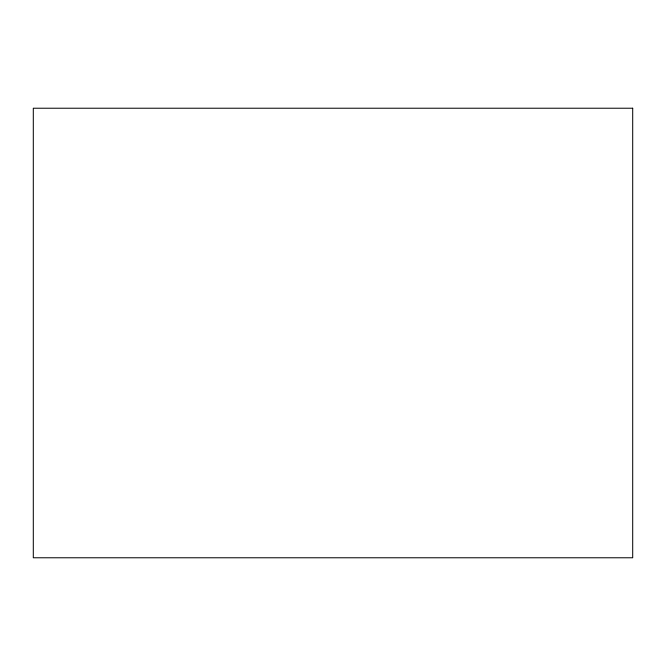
<?xml version="1.0" encoding="UTF-8"?>
<svg xmlns="http://www.w3.org/2000/svg" width="666" height="666" viewBox="0 0 666 666"><rect width="100%" height="100%" fill="white"/><g stroke="black" fill="none" stroke-linecap="round" stroke-linejoin="round"><path stroke-width="1" d="M632.7 108.225L33.3 108.225L33.3 557.775L632.7 557.775L632.7 108.225"/></g></svg>
